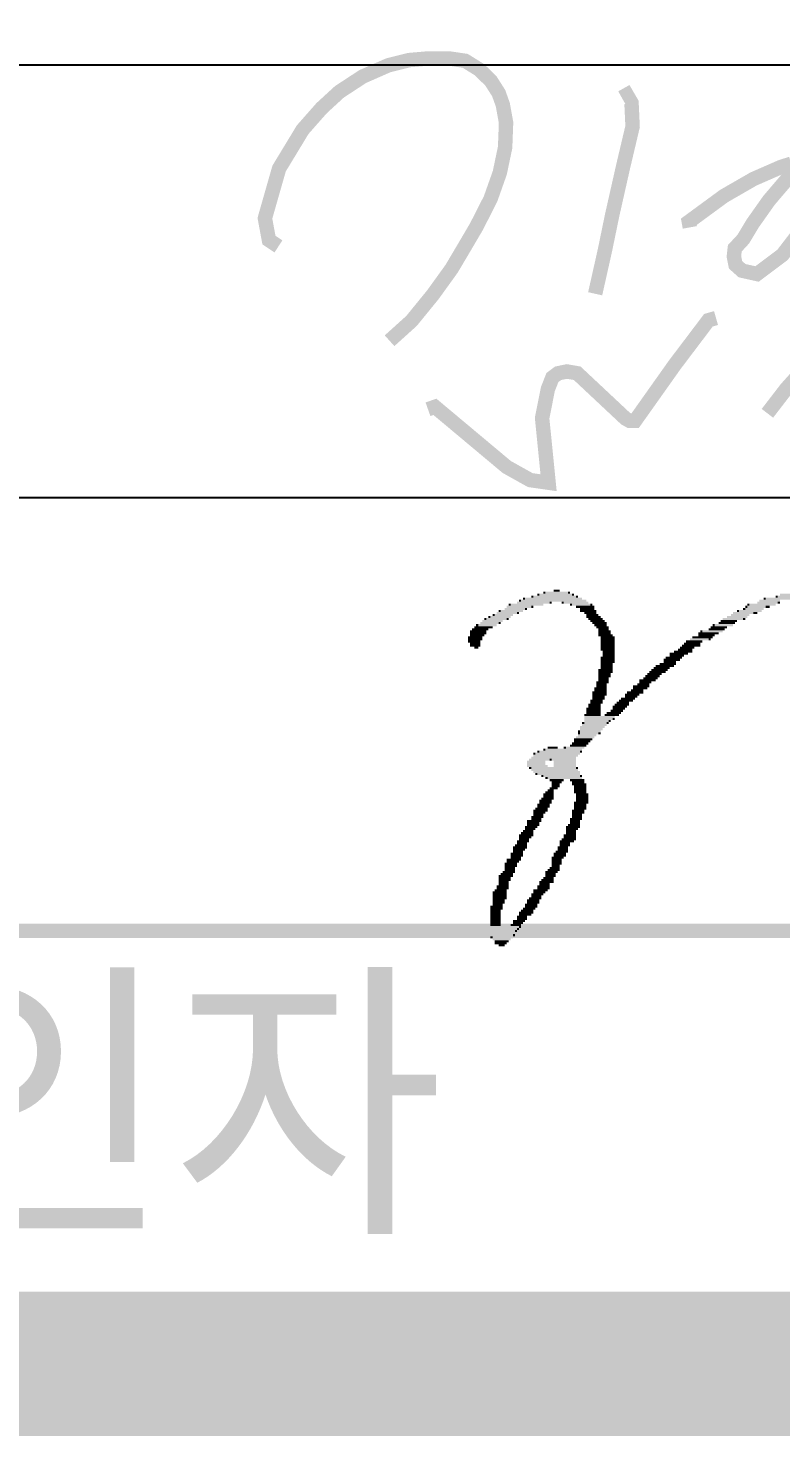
# Model space of a CAD drawing. Header units: millimetres. Extents: x 0 to 841, y 0 to 594.
# Drawn here: x 570.88 to 581.32, y 19 to 38.51 of the extents above; entities that cross this region are included whole.
import ezdxf
from ezdxf.enums import TextEntityAlignment as Align

# ---------------------------------------------------------------- set-up
doc = ezdxf.new("R2010")
doc.units = ezdxf.units.MM
doc.header["$LTSCALE"] = 10
for name, color, linetype in [('CX-BORD', 3, 'Continuous'), ('CX-BORD-LIN1', 4, 'Continuous'), ('CX-BORD-LIN2', 3, 'Continuous'), ('CX-BORD-TEX2', 7, 'Continuous'), ('CX-BORD-TEX3', 6, 'Continuous')]:
    doc.layers.add(name, color=color, linetype=linetype)
doc.styles.add('TB_TEXT', font='Dotum.ttf')
doc.styles.add('TB_WBTXT', font='Dotum.ttf')
doc.styles.add('TB_WMTXT', font='Dotum.ttf')

# ---------------------------------------------------------------- blocks, each defined once
blk = doc.blocks.new('CXBLKA1-KHCA-부산~울산409_K2H')
at = {"layer": 'CX-BORD-LIN1', "const_width": 2}
blk.add_lwpolyline([(821, 20), (25, 20), (25, 574), (821, 574)], close=True, dxfattribs=at)
at = {"layer": 'CX-BORD-LIN1', "const_width": 0.2}
blk.add_lwpolyline([(591, 26), (295, 26)], dxfattribs=at)
at = {"layer": 'CX-BORD-LIN2'}
for points in [[(591, 38), (295, 38)], [(591, 32), (295, 32)]]:
    blk.add_lwpolyline(points, dxfattribs=at)
at = {"layer": 'CX-BORD-LIN1', "style": 'TB_TEXT'}
for tag, p in [('TR_RCON4', (367.303, 47)), ('TR_RCON3', (367.303, 41)), ('TR_RCON2', (367.303, 35)), ('TR_RCON1', (367.303, 29))]:
    blk.add_attdef(tag, text='', height=3.5, dxfattribs=at).set_placement(p, align=Align.MIDDLE_LEFT)
for tag, height, p in [('TR_DGN4', 3.5, (484.118, 47)), ('TR_CHK4', 3.5, (524.118, 47)), ('TR_RDAT4', 3.5, (342.5, 47)), ('TR_APP4', 3.5, (564.118, 47)), ('TR_RNUM4', 3, (310.105, 46.637)), ('TR_RDAT3', 3.5, (342.5, 41)), ('TR_DGN3', 3.5, (484.118, 41)), ('TR_CHK3', 3.5, (524.118, 41)), ('TR_APP3', 3.5, (564.118, 41)), ('TR_RNUM3', 3, (310.105, 40.637)), ('TR_RDAT2', 3.5, (342.5, 35)), ('TR_DGN2', 3.5, (484.118, 35)), ('TR_CHK2', 3.5, (524.118, 35)), ('TR_APP2', 3.5, (564.118, 35)), ('TR_RNUM2', 3, (310.105, 34.637)), ('TR_RDAT1', 3.5, (342.5, 29)), ('TR_DGN1', 3.5, (484.118, 29)), ('TR_CHK1', 3.5, (524.118, 29)), ('TR_APP1', 3.5, (564.118, 29)), ('TR_RNUM1', 3, (310.105, 28.637))]:
    blk.add_attdef(tag, text='', height=height, dxfattribs=at).set_placement(p, align=Align.MIDDLE_CENTER)
at = {"layer": 'CX-BORD-LIN2', "style": 'TB_TEXT'}
blk.add_attdef('TD_VERSION', text='', height=3, rotation=90, dxfattribs=at).set_placement((825.5, 68.015), align=Align.MIDDLE_CENTER)
at = {"layer": 'CX-BORD-TEX2', "style": 'TB_WMTXT'}
for tag, height, p in [('TB_CNAME', 5, (40.345, 551.832)), ('TB_CSCOP', 4, (41.635, 543.832))]:
    blk.add_attdef(tag, text='', height=height, dxfattribs=at).set_placement(p, align=Align.BOTTOM_LEFT)
at = {"layer": 'CX-BORD-TEX2', "style": 'TB_WBTXT'}
for tag, height, p in [('TB_MTITIL', 10, (423, 553.326)), ('TB_STITL', 7, (423, 538.326))]:
    blk.add_attdef(tag, text='', height=height, dxfattribs=at).set_placement(p, align=Align.MIDDLE_CENTER)
at = {"layer": 'CX-BORD-TEX3', "style": 'TB_TEXT'}
blk.add_text('확인자', height=3, dxfattribs=at).set_placement((571, 23.662), align=Align.MIDDLE)
for tag, height, p in [('TD_DCOMP', 4.5, (242.5, 45)), ('TD_CSECT', 4.5, (636, 45)), ('TD_DNAME_TOP', 4.5, (780, 45)), ('TD_DNAME_MAIN', 4.5, (780, 39.007)), ('TD_HSCAL', 4.5, (651.699, 35.235)), ('TD_VSCAL', 4.5, (680.779, 35.235)), ('TD_CCOMP', 4.5, (242.5, 35)), ('TD_DNAME_BOT', 3, (780, 33.654)), ('TD_CNAME', 4.5, (90, 25.752)), ('TD_FIELD', 4.5, (207.5, 25.527)), ('TD_CSTEP', 4.5, (278.244, 25.527)), ('TD_DWGCODE', 4.5, (666, 25.386)), ('TD_DWGNO', 4.5, (780, 25.386))]:
    blk.add_attdef(tag, text='', height=height, dxfattribs=at).set_placement(p, align=Align.MIDDLE_CENTER)
at = {"layer": 'CX-BORD-TEX3', "style": 'TB_TEXT', "width": 0.9}
blk.add_attdef('TD_CDIST', text='', height=4, dxfattribs=at).set_placement((681, 45), align=Align.MIDDLE_CENTER)
blk = doc.blocks.new('CXGLOGO-4공구SIGN')
at = {"layer": 'CX-BORD-LIN1', "const_width": 0.2}
for points in [[(103.352, 9.487), (103.22, 9.574), (103.164, 9.876), (103.361, 10.566), (103.688, 11.105), (103.95, 11.402), (104.197, 11.629), (104.521, 11.841), (104.876, 11.997), (105.164, 12.069), (105.43, 12.092), (105.736, 12.089), (105.942, 12.059), (106.141, 11.935), (106.3, 11.778), (106.407, 11.61), (106.464, 11.45), (106.509, 11.202), (106.496, 10.859), (106.422, 10.507), (106.294, 10.145), (106.099, 9.762), (105.915, 9.449), (105.753, 9.176), (105.494, 8.817), (105.198, 8.454), (104.893, 8.179)], [(108.114, 11.549), (108.184, 11.588), (108.249, 11.476), (108.264, 11.148), (108.133, 10.594), (107.983, 9.93), (107.88, 9.431), (107.745, 8.83)], [(109.058, 9.75), (109.044, 9.828), (109.531, 10.185), (109.941, 10.421), (110.321, 10.587), (110.465, 10.633)], [(110.498, 10.568), (110.406, 10.417), (110.157, 10.126), (109.928, 9.802), (109.8, 9.588), (109.682, 9.461), (109.669, 9.349), (109.692, 9.232), (109.783, 9.15), (109.99, 9.104), (110.343, 9.369), (111.592, 10.991)], [(105.426, 7.229), (105.522, 7.263), (106.519, 6.429), (106.845, 6.247), (107.099, 6.211), (107.009, 7.106), (107.089, 7.509), (107.152, 7.669), (107.231, 7.728), (107.353, 7.753), (107.496, 7.728), (108.164, 7.102), (108.223, 7.069), (108.298, 7.069), (108.849, 7.846), (109.316, 8.463), (109.421, 8.493)], [(110.134, 7.173), (110.398, 7.516), (110.708, 7.859), (110.865, 7.995), (111.059, 8.074), (111.208, 8.115), (111.394, 8.074), (111.452, 7.995), (111.457, 7.42), (111.527, 7.169), (111.651, 7.003), (111.771, 6.937), (111.849, 6.958), (111.94, 7.003), (112.048, 7.082), (112.283, 7.441), (112.378, 7.656), (112.382, 7.961), (112.386, 8.271), (112.514, 8.383)]]:
    blk.add_lwpolyline(points, dxfattribs=at)
blk = doc.blocks.new('CXGLOGO-4공구SIGN1')
at = {"layer": 'CX-BORD-LIN1'}
for points in [[(128.433, 5.643), (128.467, 5.643), (128.433, 5.61), (128.467, 5.61)], [(128.467, 5.643), (128.84, 5.643), (128.467, 5.61), (128.84, 5.61)], [(128.603, 5.677), (128.636, 5.677), (128.603, 5.643), (128.636, 5.643)], [(128.636, 5.677), (128.704, 5.677), (128.636, 5.643), (128.704, 5.643)], [(128.84, 5.643), (128.874, 5.643), (128.84, 5.61), (128.874, 5.61)], [(127.822, 5.406), (128.229, 5.406), (127.822, 5.372), (128.229, 5.372)], [(127.856, 5.44), (127.89, 5.44), (127.856, 5.406), (127.89, 5.406)], [(127.89, 5.44), (128.433, 5.44), (127.89, 5.406), (128.433, 5.406)], [(127.992, 5.474), (128.535, 5.474), (127.992, 5.44), (128.535, 5.44)], [(128.026, 5.508), (128.06, 5.508), (128.026, 5.474), (128.06, 5.474)], [(128.06, 5.508), (129.145, 5.508), (128.06, 5.474), (129.145, 5.474)], [(128.094, 5.542), (128.128, 5.542), (128.094, 5.508), (128.128, 5.508)], [(128.128, 5.542), (129.077, 5.542), (128.128, 5.508), (129.077, 5.508)], [(128.229, 5.576), (128.263, 5.576), (128.229, 5.542), (128.263, 5.542)], [(128.229, 5.406), (128.263, 5.406), (128.229, 5.372), (128.263, 5.372)], [(128.263, 5.576), (128.976, 5.576), (128.263, 5.542), (128.976, 5.542)], [(128.331, 5.61), (128.365, 5.61), (128.331, 5.576), (128.365, 5.576)], [(128.365, 5.61), (128.908, 5.61), (128.365, 5.576), (128.908, 5.576)], [(128.535, 5.474), (128.569, 5.474), (128.535, 5.44), (128.569, 5.44)], [(128.738, 5.474), (128.772, 5.474), (128.738, 5.44), (128.772, 5.44)], [(128.772, 5.474), (129.179, 5.474), (128.772, 5.44), (129.179, 5.44)], [(128.874, 5.44), (128.908, 5.44), (128.874, 5.406), (128.908, 5.406)], [(128.908, 5.61), (128.942, 5.61), (128.908, 5.576), (128.942, 5.576)], [(128.908, 5.44), (129.213, 5.44), (128.908, 5.406), (129.213, 5.406)], [(128.976, 5.576), (129.01, 5.576), (128.976, 5.542), (129.01, 5.542)], [(128.976, 5.406), (129.01, 5.406), (128.976, 5.372), (129.01, 5.372)], [(129.01, 5.406), (129.247, 5.406), (129.01, 5.372), (129.247, 5.372)], [(129.213, 5.44), (129.247, 5.44), (129.213, 5.406), (129.247, 5.406)], [(129.247, 5.406), (129.281, 5.406), (129.247, 5.372), (129.281, 5.372)], [(131.791, 5.406), (131.825, 5.406), (131.791, 5.372), (131.825, 5.372)], [(131.825, 5.44), (131.859, 5.44), (131.825, 5.406), (131.859, 5.406)], [(131.825, 5.406), (132.13, 5.406), (131.825, 5.372), (132.13, 5.372)], [(131.859, 5.44), (132.3, 5.44), (131.859, 5.406), (132.3, 5.406)], [(131.995, 5.474), (132.334, 5.474), (131.995, 5.44), (132.334, 5.44)], [(132.029, 5.508), (132.368, 5.508), (132.029, 5.474), (132.368, 5.474)], [(132.097, 5.542), (132.13, 5.542), (132.097, 5.508), (132.13, 5.508)], [(132.13, 5.542), (132.911, 5.542), (132.13, 5.508), (132.911, 5.508)], [(132.13, 5.406), (132.164, 5.406), (132.13, 5.372), (132.164, 5.372)], [(132.164, 5.406), (132.198, 5.406), (132.164, 5.372), (132.198, 5.372)], [(132.3, 5.576), (132.334, 5.576), (132.3, 5.542), (132.334, 5.542)], [(132.334, 5.576), (132.911, 5.576), (132.334, 5.542), (132.911, 5.542)], [(132.334, 5.474), (132.368, 5.474), (132.334, 5.44), (132.368, 5.44)], [(132.368, 5.61), (132.945, 5.61), (132.368, 5.576), (132.945, 5.576)], [(127.415, 5.169), (127.754, 5.169), (127.415, 5.135), (127.754, 5.135)], [(127.449, 5.202), (127.483, 5.202), (127.449, 5.169), (127.483, 5.169)], [(127.483, 5.202), (127.822, 5.202), (127.483, 5.169), (127.822, 5.169)], [(127.517, 5.236), (127.551, 5.236), (127.517, 5.202), (127.551, 5.202)], [(127.551, 5.236), (127.89, 5.236), (127.551, 5.202), (127.89, 5.202)], [(127.585, 5.27), (127.619, 5.27), (127.585, 5.236), (127.619, 5.236)], [(127.619, 5.27), (127.924, 5.27), (127.619, 5.236), (127.924, 5.236)], [(127.653, 5.304), (127.992, 5.304), (127.653, 5.27), (127.992, 5.27)], [(127.687, 5.338), (127.721, 5.338), (127.687, 5.304), (127.721, 5.304)], [(127.721, 5.338), (128.094, 5.338), (127.721, 5.304), (128.094, 5.304)], [(127.788, 5.372), (128.128, 5.372), (127.788, 5.338), (128.128, 5.338)], [(127.822, 5.202), (127.856, 5.202), (127.822, 5.169), (127.856, 5.169)], [(127.992, 5.304), (128.026, 5.304), (127.992, 5.27), (128.026, 5.27)], [(128.128, 5.372), (128.162, 5.372), (128.128, 5.338), (128.162, 5.338)], [(129.044, 5.372), (129.281, 5.372), (129.044, 5.338), (129.281, 5.338)], [(129.044, 5.338), (129.077, 5.338), (129.044, 5.304), (129.077, 5.304)], [(129.077, 5.338), (129.315, 5.338), (129.077, 5.304), (129.315, 5.304)], [(129.111, 5.304), (129.315, 5.304), (129.111, 5.27), (129.315, 5.27)], [(129.145, 5.27), (129.349, 5.27), (129.145, 5.236), (129.349, 5.236)], [(129.145, 5.236), (129.179, 5.236), (129.145, 5.202), (129.179, 5.202)], [(129.179, 5.236), (129.383, 5.236), (129.179, 5.202), (129.383, 5.202)], [(129.179, 5.202), (129.213, 5.202), (129.179, 5.169), (129.213, 5.169)], [(129.213, 5.202), (129.417, 5.202), (129.213, 5.169), (129.417, 5.169)], [(129.213, 5.169), (129.247, 5.169), (129.213, 5.135), (129.247, 5.135)], [(129.247, 5.169), (129.417, 5.169), (129.247, 5.135), (129.417, 5.135)], [(129.417, 5.169), (129.451, 5.169), (129.417, 5.135), (129.451, 5.135)], [(131.384, 5.169), (131.656, 5.169), (131.384, 5.135), (131.656, 5.135)], [(131.418, 5.202), (131.757, 5.202), (131.418, 5.169), (131.757, 5.169)], [(131.486, 5.236), (131.825, 5.236), (131.486, 5.202), (131.825, 5.202)], [(131.554, 5.27), (131.859, 5.27), (131.554, 5.236), (131.859, 5.236)], [(131.588, 5.304), (131.927, 5.304), (131.588, 5.27), (131.927, 5.27)], [(131.656, 5.338), (131.689, 5.338), (131.656, 5.304), (131.689, 5.304)], [(131.689, 5.338), (132.063, 5.338), (131.689, 5.304), (132.063, 5.304)], [(131.757, 5.372), (131.791, 5.372), (131.757, 5.338), (131.791, 5.338)], [(131.757, 5.202), (131.791, 5.202), (131.757, 5.169), (131.791, 5.169)], [(131.791, 5.372), (132.097, 5.372), (131.791, 5.338), (132.097, 5.338)], [(131.927, 5.304), (131.961, 5.304), (131.927, 5.27), (131.961, 5.27)], [(131.961, 5.304), (131.995, 5.304), (131.961, 5.27), (131.995, 5.27)], [(127.212, 4.999), (127.246, 4.999), (127.212, 4.965), (127.246, 4.965)], [(127.212, 4.965), (127.449, 4.965), (127.212, 4.931), (127.449, 4.931)], [(127.212, 4.931), (127.415, 4.931), (127.212, 4.897), (127.415, 4.897)], [(127.246, 5.033), (127.28, 5.033), (127.246, 4.999), (127.28, 4.999)], [(127.246, 4.999), (127.483, 4.999), (127.246, 4.965), (127.483, 4.965)], [(127.28, 5.067), (127.313, 5.067), (127.28, 5.033), (127.313, 5.033)], [(127.28, 5.033), (127.517, 5.033), (127.28, 4.999), (127.517, 4.999)], [(127.313, 5.101), (127.347, 5.101), (127.313, 5.067), (127.347, 5.067)], [(127.313, 5.067), (127.551, 5.067), (127.313, 5.033), (127.551, 5.033)], [(127.347, 5.101), (127.653, 5.101), (127.347, 5.067), (127.653, 5.067)], [(127.381, 5.135), (127.687, 5.135), (127.381, 5.101), (127.687, 5.101)], [(127.415, 4.931), (127.449, 4.931), (127.415, 4.897), (127.449, 4.897)], [(127.449, 4.965), (127.483, 4.965), (127.449, 4.931), (127.483, 4.931)], [(127.551, 5.067), (127.585, 5.067), (127.551, 5.033), (127.585, 5.033)], [(127.687, 5.135), (127.721, 5.135), (127.687, 5.101), (127.721, 5.101)], [(129.247, 5.135), (129.451, 5.135), (129.247, 5.101), (129.451, 5.101)], [(129.281, 5.101), (129.484, 5.101), (129.281, 5.067), (129.484, 5.067)], [(129.315, 5.067), (129.349, 5.067), (129.315, 5.033), (129.349, 5.033)], [(129.349, 5.067), (129.518, 5.067), (129.349, 5.033), (129.518, 5.033)], [(129.349, 5.033), (129.383, 5.033), (129.349, 4.999), (129.383, 4.999)], [(129.349, 4.999), (129.383, 4.999), (129.349, 4.965), (129.383, 4.965)], [(129.349, 4.965), (129.383, 4.965), (129.349, 4.931), (129.383, 4.931)], [(129.349, 4.931), (129.383, 4.931), (129.349, 4.897), (129.383, 4.897)], [(129.383, 5.033), (129.518, 5.033), (129.383, 4.999), (129.518, 4.999)], [(129.383, 4.999), (129.552, 4.999), (129.383, 4.965), (129.552, 4.965)], [(129.383, 4.965), (129.552, 4.965), (129.383, 4.931), (129.552, 4.931)], [(129.383, 4.931), (129.586, 4.931), (129.383, 4.897), (129.586, 4.897)], [(129.451, 5.135), (129.484, 5.135), (129.451, 5.101), (129.484, 5.101)], [(131.011, 4.965), (131.045, 4.965), (131.011, 4.931), (131.045, 4.931)], [(131.011, 4.931), (131.248, 4.931), (131.011, 4.897), (131.248, 4.897)], [(131.045, 4.999), (131.079, 4.999), (131.045, 4.965), (131.079, 4.965)], [(131.045, 4.965), (131.316, 4.965), (131.045, 4.931), (131.316, 4.931)], [(131.079, 4.999), (131.418, 4.999), (131.079, 4.965), (131.418, 4.965)], [(131.181, 5.033), (131.418, 5.033), (131.181, 4.999), (131.418, 4.999)], [(131.215, 5.067), (131.452, 5.067), (131.215, 5.033), (131.452, 5.033)], [(131.248, 5.101), (131.282, 5.101), (131.248, 5.067), (131.282, 5.067)], [(131.248, 4.931), (131.282, 4.931), (131.248, 4.897), (131.282, 4.897)], [(131.282, 5.101), (131.588, 5.101), (131.282, 5.067), (131.588, 5.067)], [(131.316, 4.965), (131.35, 4.965), (131.316, 4.931), (131.35, 4.931)], [(131.35, 5.135), (131.622, 5.135), (131.35, 5.101), (131.622, 5.101)], [(131.418, 5.033), (131.452, 5.033), (131.418, 4.999), (131.452, 4.999)], [(131.452, 5.067), (131.486, 5.067), (131.452, 5.033), (131.486, 5.033)], [(127.178, 4.897), (127.212, 4.897), (127.178, 4.863), (127.212, 4.863)], [(127.178, 4.863), (127.212, 4.863), (127.178, 4.829), (127.212, 4.829)], [(127.178, 4.829), (127.212, 4.829), (127.178, 4.795), (127.212, 4.795)], [(127.212, 4.897), (127.415, 4.897), (127.212, 4.863), (127.415, 4.863)], [(127.212, 4.863), (127.381, 4.863), (127.212, 4.829), (127.381, 4.829)], [(127.212, 4.829), (127.381, 4.829), (127.212, 4.795), (127.381, 4.795)], [(127.212, 4.795), (127.381, 4.795), (127.212, 4.762), (127.381, 4.762)], [(127.212, 4.762), (127.246, 4.762), (127.212, 4.728), (127.246, 4.728)], [(127.246, 4.762), (127.381, 4.762), (127.246, 4.728), (127.381, 4.728)], [(127.28, 4.728), (127.313, 4.728), (127.28, 4.694), (127.313, 4.694)], [(127.313, 4.728), (127.347, 4.728), (127.313, 4.694), (127.347, 4.694)], [(127.381, 4.863), (127.415, 4.863), (127.381, 4.829), (127.415, 4.829)], [(129.383, 4.897), (129.586, 4.897), (129.383, 4.863), (129.586, 4.863)], [(129.383, 4.863), (129.586, 4.863), (129.383, 4.829), (129.586, 4.829)], [(129.383, 4.829), (129.62, 4.829), (129.383, 4.795), (129.62, 4.795)], [(129.383, 4.795), (129.62, 4.795), (129.383, 4.762), (129.62, 4.762)], [(129.383, 4.762), (129.417, 4.762), (129.383, 4.728), (129.417, 4.728)], [(129.383, 4.728), (129.62, 4.728), (129.383, 4.694), (129.62, 4.694)], [(129.383, 4.694), (129.417, 4.694), (129.383, 4.66), (129.417, 4.66)], [(129.417, 4.762), (129.62, 4.762), (129.417, 4.728), (129.62, 4.728)], [(129.417, 4.694), (129.62, 4.694), (129.417, 4.66), (129.62, 4.66)], [(129.586, 4.897), (129.62, 4.897), (129.586, 4.863), (129.62, 4.863)], [(129.586, 4.863), (129.62, 4.863), (129.586, 4.829), (129.62, 4.829)], [(130.672, 4.694), (130.909, 4.694), (130.672, 4.66), (130.909, 4.66)], [(130.706, 4.728), (130.943, 4.728), (130.706, 4.694), (130.943, 4.694)], [(130.74, 4.762), (131.011, 4.762), (130.74, 4.728), (131.011, 4.728)], [(130.774, 4.795), (130.807, 4.795), (130.774, 4.762), (130.807, 4.762)], [(130.807, 4.829), (130.841, 4.829), (130.807, 4.795), (130.841, 4.795)], [(130.807, 4.795), (131.045, 4.795), (130.807, 4.762), (131.045, 4.762)], [(130.841, 4.829), (131.079, 4.829), (130.841, 4.795), (131.079, 4.795)], [(130.875, 4.863), (131.181, 4.863), (130.875, 4.829), (131.181, 4.829)], [(130.909, 4.897), (130.943, 4.897), (130.909, 4.863), (130.943, 4.863)], [(130.943, 4.897), (131.215, 4.897), (130.943, 4.863), (131.215, 4.863)], [(131.011, 4.762), (131.045, 4.762), (131.011, 4.728), (131.045, 4.728)], [(131.181, 4.863), (131.215, 4.863), (131.181, 4.829), (131.215, 4.829)], [(131.215, 4.897), (131.248, 4.897), (131.215, 4.863), (131.248, 4.863)], [(129.383, 4.558), (129.417, 4.558), (129.383, 4.524), (129.417, 4.524)], [(129.383, 4.524), (129.62, 4.524), (129.383, 4.49), (129.62, 4.49)], [(129.383, 4.49), (129.586, 4.49), (129.383, 4.456), (129.586, 4.456)], [(129.383, 4.456), (129.586, 4.456), (129.383, 4.422), (129.586, 4.422)], [(129.417, 4.66), (129.62, 4.66), (129.417, 4.626), (129.62, 4.626)], [(129.417, 4.626), (129.62, 4.626), (129.417, 4.592), (129.62, 4.592)], [(129.417, 4.592), (129.62, 4.592), (129.417, 4.558), (129.62, 4.558)], [(129.417, 4.558), (129.62, 4.558), (129.417, 4.524), (129.62, 4.524)], [(129.586, 4.49), (129.62, 4.49), (129.586, 4.456), (129.62, 4.456)], [(130.366, 4.456), (130.604, 4.456), (130.366, 4.422), (130.604, 4.422)], [(130.434, 4.524), (130.672, 4.524), (130.434, 4.49), (130.672, 4.49)], [(130.434, 4.49), (130.638, 4.49), (130.434, 4.456), (130.638, 4.456)], [(130.468, 4.558), (130.74, 4.558), (130.468, 4.524), (130.74, 4.524)], [(130.536, 4.626), (130.57, 4.626), (130.536, 4.592), (130.57, 4.592)], [(130.536, 4.592), (130.774, 4.592), (130.536, 4.558), (130.774, 4.558)], [(130.57, 4.626), (130.807, 4.626), (130.57, 4.592), (130.807, 4.592)], [(130.604, 4.66), (130.638, 4.66), (130.604, 4.626), (130.638, 4.626)], [(130.604, 4.456), (130.638, 4.456), (130.604, 4.422), (130.638, 4.422)], [(130.638, 4.66), (130.875, 4.66), (130.638, 4.626), (130.875, 4.626)], [(130.672, 4.524), (130.706, 4.524), (130.672, 4.49), (130.706, 4.49)], [(130.807, 4.626), (130.841, 4.626), (130.807, 4.592), (130.841, 4.592)], [(130.875, 4.66), (130.909, 4.66), (130.875, 4.626), (130.909, 4.626)], [(129.349, 4.354), (129.383, 4.354), (129.349, 4.321), (129.383, 4.321)], [(129.349, 4.321), (129.383, 4.321), (129.349, 4.287), (129.383, 4.287)], [(129.349, 4.287), (129.552, 4.287), (129.349, 4.253), (129.552, 4.253)], [(129.349, 4.253), (129.518, 4.253), (129.349, 4.219), (129.518, 4.219)], [(129.349, 4.219), (129.518, 4.219), (129.349, 4.185), (129.518, 4.185)], [(129.383, 4.422), (129.586, 4.422), (129.383, 4.388), (129.586, 4.388)], [(129.383, 4.388), (129.586, 4.388), (129.383, 4.354), (129.586, 4.354)], [(129.383, 4.354), (129.586, 4.354), (129.383, 4.321), (129.586, 4.321)], [(129.383, 4.321), (129.552, 4.321), (129.383, 4.287), (129.552, 4.287)], [(129.518, 4.253), (129.552, 4.253), (129.518, 4.219), (129.552, 4.219)], [(129.552, 4.321), (129.586, 4.321), (129.552, 4.287), (129.586, 4.287)], [(130.095, 4.219), (130.333, 4.219), (130.095, 4.185), (130.333, 4.185)], [(130.129, 4.253), (130.163, 4.253), (130.129, 4.219), (130.163, 4.219)], [(130.163, 4.287), (130.4, 4.287), (130.163, 4.253), (130.4, 4.253)], [(130.163, 4.253), (130.366, 4.253), (130.163, 4.219), (130.366, 4.219)], [(130.197, 4.321), (130.468, 4.321), (130.197, 4.287), (130.468, 4.287)], [(130.231, 4.354), (130.265, 4.354), (130.231, 4.321), (130.265, 4.321)], [(130.265, 4.388), (130.502, 4.388), (130.265, 4.354), (130.502, 4.354)], [(130.265, 4.354), (130.468, 4.354), (130.265, 4.321), (130.468, 4.321)], [(130.299, 4.422), (130.57, 4.422), (130.299, 4.388), (130.57, 4.388)], [(130.468, 4.354), (130.502, 4.354), (130.468, 4.321), (130.502, 4.321)], [(130.502, 4.388), (130.536, 4.388), (130.502, 4.354), (130.536, 4.354)], [(130.57, 4.422), (130.604, 4.422), (130.57, 4.388), (130.604, 4.388)], [(129.247, 3.981), (129.281, 3.981), (129.247, 3.947), (129.281, 3.947)], [(129.281, 4.049), (129.484, 4.049), (129.281, 4.015), (129.484, 4.015)], [(129.281, 4.015), (129.451, 4.015), (129.281, 3.981), (129.451, 3.981)], [(129.281, 3.981), (129.451, 3.981), (129.281, 3.947), (129.451, 3.947)], [(129.315, 4.151), (129.484, 4.151), (129.315, 4.117), (129.484, 4.117)], [(129.315, 4.117), (129.484, 4.117), (129.315, 4.083), (129.484, 4.083)], [(129.315, 4.083), (129.484, 4.083), (129.315, 4.049), (129.484, 4.049)], [(129.349, 4.185), (129.484, 4.185), (129.349, 4.151), (129.484, 4.151)], [(129.451, 4.015), (129.484, 4.015), (129.451, 3.981), (129.484, 3.981)], [(129.451, 3.981), (129.484, 3.981), (129.451, 3.947), (129.484, 3.947)], [(129.484, 4.185), (129.518, 4.185), (129.484, 4.151), (129.518, 4.151)], [(129.484, 4.151), (129.518, 4.151), (129.484, 4.117), (129.518, 4.117)], [(129.824, 3.981), (130.095, 3.981), (129.824, 3.947), (130.095, 3.947)], [(129.892, 4.015), (130.095, 4.015), (129.892, 3.981), (130.095, 3.981)], [(129.925, 4.083), (129.959, 4.083), (129.925, 4.049), (129.959, 4.049)], [(129.925, 4.049), (130.163, 4.049), (129.925, 4.015), (130.163, 4.015)], [(129.959, 4.083), (130.197, 4.083), (129.959, 4.049), (130.197, 4.049)], [(129.993, 4.117), (130.197, 4.117), (129.993, 4.083), (130.197, 4.083)], [(130.027, 4.185), (130.061, 4.185), (130.027, 4.151), (130.061, 4.151)], [(130.027, 4.151), (130.231, 4.151), (130.027, 4.117), (130.231, 4.117)], [(130.061, 4.185), (130.265, 4.185), (130.061, 4.151), (130.265, 4.151)], [(130.265, 4.185), (130.299, 4.185), (130.265, 4.151), (130.299, 4.151)], [(129.179, 3.778), (129.213, 3.778), (129.179, 3.744), (129.213, 3.744)], [(129.213, 3.846), (129.247, 3.846), (129.213, 3.812), (129.247, 3.812)], [(129.213, 3.812), (129.247, 3.812), (129.213, 3.778), (129.247, 3.778)], [(129.213, 3.778), (129.383, 3.778), (129.213, 3.744), (129.383, 3.744)], [(129.247, 3.947), (129.281, 3.947), (129.247, 3.913), (129.281, 3.913)], [(129.247, 3.913), (129.451, 3.913), (129.247, 3.88), (129.451, 3.88)], [(129.247, 3.88), (129.417, 3.88), (129.247, 3.846), (129.417, 3.846)], [(129.247, 3.846), (129.417, 3.846), (129.247, 3.812), (129.417, 3.812)], [(129.247, 3.812), (129.383, 3.812), (129.247, 3.778), (129.383, 3.778)], [(129.281, 3.947), (129.451, 3.947), (129.281, 3.913), (129.451, 3.913)], [(129.383, 3.812), (129.417, 3.812), (129.383, 3.778), (129.417, 3.778)], [(129.417, 3.88), (129.451, 3.88), (129.417, 3.846), (129.451, 3.846)], [(129.451, 3.947), (129.484, 3.947), (129.451, 3.913), (129.484, 3.913)], [(129.62, 3.778), (129.824, 3.778), (129.62, 3.744), (129.824, 3.744)], [(129.654, 3.812), (129.688, 3.812), (129.654, 3.778), (129.688, 3.778)], [(129.688, 3.846), (129.892, 3.846), (129.688, 3.812), (129.892, 3.812)], [(129.688, 3.812), (129.858, 3.812), (129.688, 3.778), (129.858, 3.778)], [(129.722, 3.88), (129.756, 3.88), (129.722, 3.846), (129.756, 3.846)], [(129.756, 3.88), (129.959, 3.88), (129.756, 3.846), (129.959, 3.846)], [(129.79, 3.947), (129.824, 3.947), (129.79, 3.913), (129.824, 3.913)], [(129.79, 3.913), (129.993, 3.913), (129.79, 3.88), (129.993, 3.88)], [(129.824, 3.947), (129.993, 3.947), (129.824, 3.913), (129.993, 3.913)], [(129.824, 3.778), (129.858, 3.778), (129.824, 3.744), (129.858, 3.744)], [(129.892, 3.846), (129.925, 3.846), (129.892, 3.812), (129.925, 3.812)], [(129.993, 3.947), (130.027, 3.947), (129.993, 3.913), (130.027, 3.913)], [(129.111, 3.608), (129.145, 3.608), (129.111, 3.574), (129.145, 3.574)], [(129.111, 3.574), (129.62, 3.574), (129.111, 3.54), (129.62, 3.54)], [(129.111, 3.54), (129.586, 3.54), (129.111, 3.506), (129.586, 3.506)], [(129.145, 3.71), (129.179, 3.71), (129.145, 3.676), (129.179, 3.676)], [(129.145, 3.676), (129.383, 3.676), (129.145, 3.642), (129.383, 3.642)], [(129.145, 3.642), (129.383, 3.642), (129.145, 3.608), (129.383, 3.608)], [(129.145, 3.608), (129.383, 3.608), (129.145, 3.574), (129.383, 3.574)], [(129.179, 3.744), (129.383, 3.744), (129.179, 3.71), (129.383, 3.71)], [(129.179, 3.71), (129.383, 3.71), (129.179, 3.676), (129.383, 3.676)], [(129.451, 3.608), (129.654, 3.608), (129.451, 3.574), (129.654, 3.574)], [(129.484, 3.642), (129.722, 3.642), (129.484, 3.608), (129.722, 3.608)], [(129.552, 3.676), (129.756, 3.676), (129.552, 3.642), (129.756, 3.642)], [(129.586, 3.744), (129.824, 3.744), (129.586, 3.71), (129.824, 3.71)], [(129.586, 3.71), (129.756, 3.71), (129.586, 3.676), (129.756, 3.676)], [(129.586, 3.54), (129.62, 3.54), (129.586, 3.506), (129.62, 3.506)], [(129.654, 3.608), (129.688, 3.608), (129.654, 3.574), (129.688, 3.574)], [(129.756, 3.71), (129.79, 3.71), (129.756, 3.676), (129.79, 3.676)], [(129.01, 3.337), (129.044, 3.337), (129.01, 3.303), (129.044, 3.303)], [(129.01, 3.303), (129.044, 3.303), (129.01, 3.269), (129.044, 3.269)], [(129.044, 3.405), (129.451, 3.405), (129.044, 3.371), (129.451, 3.371)], [(129.044, 3.371), (129.417, 3.371), (129.044, 3.337), (129.417, 3.337)], [(129.044, 3.337), (129.383, 3.337), (129.044, 3.303), (129.383, 3.303)], [(129.044, 3.303), (129.349, 3.303), (129.044, 3.269), (129.349, 3.269)], [(129.077, 3.472), (129.111, 3.472), (129.077, 3.439), (129.111, 3.439)], [(129.077, 3.439), (129.484, 3.439), (129.077, 3.405), (129.484, 3.405)], [(129.111, 3.506), (129.518, 3.506), (129.111, 3.472), (129.518, 3.472)], [(129.111, 3.472), (129.484, 3.472), (129.111, 3.439), (129.484, 3.439)], [(129.349, 3.303), (129.383, 3.303), (129.349, 3.269), (129.383, 3.269)], [(129.484, 3.472), (129.518, 3.472), (129.484, 3.439), (129.518, 3.439)], [(129.518, 3.506), (129.552, 3.506), (129.518, 3.472), (129.552, 3.472)], [(128.501, 3.065), (128.636, 3.065), (128.501, 3.031), (128.636, 3.031)], [(128.636, 3.065), (128.67, 3.065), (128.636, 3.031), (128.67, 3.031)], [(128.772, 3.065), (128.806, 3.065), (128.772, 3.031), (128.806, 3.031)], [(128.806, 3.065), (129.111, 3.065), (128.806, 3.031), (129.111, 3.031)], [(128.874, 3.099), (129.145, 3.099), (128.874, 3.065), (129.145, 3.065)], [(128.908, 3.133), (129.145, 3.133), (128.908, 3.099), (129.145, 3.099)], [(128.942, 3.201), (128.976, 3.201), (128.942, 3.167), (128.976, 3.167)], [(128.942, 3.167), (129.179, 3.167), (128.942, 3.133), (129.179, 3.133)], [(128.976, 3.235), (129.281, 3.235), (128.976, 3.201), (129.281, 3.201)], [(128.976, 3.201), (129.247, 3.201), (128.976, 3.167), (129.247, 3.167)], [(129.01, 3.269), (129.315, 3.269), (129.01, 3.235), (129.315, 3.235)], [(129.145, 3.133), (129.179, 3.133), (129.145, 3.099), (129.179, 3.099)], [(129.179, 3.167), (129.213, 3.167), (129.179, 3.133), (129.213, 3.133)], [(128.162, 2.828), (128.467, 2.828), (128.162, 2.794), (128.467, 2.794)], [(128.195, 2.862), (128.535, 2.862), (128.195, 2.828), (128.535, 2.828)], [(128.229, 2.896), (128.976, 2.896), (128.229, 2.862), (128.976, 2.862)], [(128.263, 2.964), (128.297, 2.964), (128.263, 2.93), (128.297, 2.93)], [(128.263, 2.93), (129.01, 2.93), (128.263, 2.896), (129.01, 2.896)], [(128.297, 2.964), (129.044, 2.964), (128.297, 2.93), (129.044, 2.93)], [(128.331, 2.998), (128.365, 2.998), (128.331, 2.964), (128.365, 2.964)], [(128.365, 2.998), (129.044, 2.998), (128.365, 2.964), (129.044, 2.964)], [(128.433, 3.031), (128.467, 3.031), (128.433, 2.998), (128.467, 2.998)], [(128.467, 3.031), (129.077, 3.031), (128.467, 2.998), (129.077, 2.998)], [(128.535, 2.862), (128.569, 2.862), (128.535, 2.828), (128.569, 2.828)], [(128.569, 2.862), (128.976, 2.862), (128.569, 2.828), (128.976, 2.828)], [(128.603, 2.828), (128.976, 2.828), (128.603, 2.794), (128.976, 2.794)], [(129.044, 2.998), (129.077, 2.998), (129.044, 2.964), (129.077, 2.964)], [(128.162, 2.794), (128.467, 2.794), (128.162, 2.76), (128.467, 2.76)], [(128.162, 2.76), (128.501, 2.76), (128.162, 2.726), (128.501, 2.726)], [(128.195, 2.726), (128.229, 2.726), (128.195, 2.692), (128.229, 2.692)], [(128.229, 2.726), (128.976, 2.726), (128.229, 2.692), (128.976, 2.692)], [(128.229, 2.692), (129.01, 2.692), (128.229, 2.658), (129.01, 2.658)], [(128.263, 2.658), (129.044, 2.658), (128.263, 2.624), (129.044, 2.624)], [(128.297, 2.624), (128.331, 2.624), (128.297, 2.59), (128.331, 2.59)], [(128.331, 2.624), (129.044, 2.624), (128.331, 2.59), (129.044, 2.59)], [(128.399, 2.59), (128.433, 2.59), (128.399, 2.557), (128.433, 2.557)], [(128.433, 2.59), (129.044, 2.59), (128.433, 2.557), (129.044, 2.557)], [(128.603, 2.794), (128.976, 2.794), (128.603, 2.76), (128.976, 2.76)], [(128.603, 2.76), (128.976, 2.76), (128.603, 2.726), (128.976, 2.726)], [(128.976, 2.726), (129.01, 2.726), (128.976, 2.692), (129.01, 2.692)], [(129.044, 2.59), (129.077, 2.59), (129.044, 2.557), (129.077, 2.557)], [(128.467, 2.557), (128.501, 2.557), (128.467, 2.523), (128.501, 2.523)], [(128.501, 2.557), (129.077, 2.557), (128.501, 2.523), (129.077, 2.523)], [(128.501, 2.353), (128.603, 2.353), (128.501, 2.319), (128.603, 2.319)], [(128.535, 2.523), (128.738, 2.523), (128.535, 2.489), (128.738, 2.489)], [(128.535, 2.387), (128.636, 2.387), (128.535, 2.353), (128.636, 2.353)], [(128.569, 2.489), (128.738, 2.489), (128.569, 2.455), (128.738, 2.455)], [(128.569, 2.455), (128.603, 2.455), (128.569, 2.421), (128.603, 2.421)], [(128.569, 2.421), (128.67, 2.421), (128.569, 2.387), (128.67, 2.387)], [(128.603, 2.455), (128.704, 2.455), (128.603, 2.421), (128.704, 2.421)], [(128.636, 2.387), (128.67, 2.387), (128.636, 2.353), (128.67, 2.353)], [(128.67, 2.421), (128.704, 2.421), (128.67, 2.387), (128.704, 2.387)], [(128.738, 2.523), (128.772, 2.523), (128.738, 2.489), (128.772, 2.489)], [(128.874, 2.523), (129.077, 2.523), (128.874, 2.489), (129.077, 2.489)], [(128.908, 2.489), (129.111, 2.489), (128.908, 2.455), (129.111, 2.455)], [(128.908, 2.455), (128.942, 2.455), (128.908, 2.421), (128.942, 2.421)], [(128.942, 2.455), (129.111, 2.455), (128.942, 2.421), (129.111, 2.421)], [(128.942, 2.421), (129.145, 2.421), (128.942, 2.387), (129.145, 2.387)], [(128.942, 2.387), (129.145, 2.387), (128.942, 2.353), (129.145, 2.353)], [(128.942, 2.353), (129.145, 2.353), (128.942, 2.319), (129.145, 2.319)], [(129.077, 2.523), (129.111, 2.523), (129.077, 2.489), (129.111, 2.489)], [(129.111, 2.455), (129.145, 2.455), (129.111, 2.421), (129.145, 2.421)], [(128.331, 2.116), (128.535, 2.116), (128.331, 2.082), (128.535, 2.082)], [(128.365, 2.183), (128.569, 2.183), (128.365, 2.149), (128.569, 2.149)], [(128.365, 2.149), (128.535, 2.149), (128.365, 2.116), (128.535, 2.116)], [(128.399, 2.217), (128.603, 2.217), (128.399, 2.183), (128.603, 2.183)], [(128.433, 2.285), (128.603, 2.285), (128.433, 2.251), (128.603, 2.251)], [(128.433, 2.251), (128.603, 2.251), (128.433, 2.217), (128.603, 2.217)], [(128.467, 2.319), (128.603, 2.319), (128.467, 2.285), (128.603, 2.285)], [(128.535, 2.149), (128.569, 2.149), (128.535, 2.116), (128.569, 2.116)], [(128.942, 2.319), (128.976, 2.319), (128.942, 2.285), (128.976, 2.285)], [(128.942, 2.149), (128.976, 2.149), (128.942, 2.116), (128.976, 2.116)], [(128.942, 2.116), (129.145, 2.116), (128.942, 2.082), (129.145, 2.082)], [(128.976, 2.319), (129.145, 2.319), (128.976, 2.285), (129.145, 2.285)], [(128.976, 2.285), (129.145, 2.285), (128.976, 2.251), (129.145, 2.251)], [(128.976, 2.251), (129.179, 2.251), (128.976, 2.217), (129.179, 2.217)], [(128.976, 2.217), (129.179, 2.217), (128.976, 2.183), (129.179, 2.183)], [(128.976, 2.183), (129.145, 2.183), (128.976, 2.149), (129.145, 2.149)], [(128.976, 2.149), (129.145, 2.149), (128.976, 2.116), (129.145, 2.116)], [(129.145, 2.285), (129.179, 2.285), (129.145, 2.251), (129.179, 2.251)], [(129.145, 2.183), (129.179, 2.183), (129.145, 2.149), (129.179, 2.149)], [(129.145, 2.149), (129.179, 2.149), (129.145, 2.116), (129.179, 2.116)], [(128.229, 1.912), (128.399, 1.912), (128.229, 1.878), (128.399, 1.878)], [(128.229, 1.878), (128.399, 1.878), (128.229, 1.844), (128.399, 1.844)], [(128.263, 2.014), (128.501, 2.014), (128.263, 1.98), (128.501, 1.98)], [(128.263, 1.98), (128.467, 1.98), (128.263, 1.946), (128.467, 1.946)], [(128.263, 1.946), (128.433, 1.946), (128.263, 1.912), (128.433, 1.912)], [(128.297, 2.048), (128.331, 2.048), (128.297, 2.014), (128.331, 2.014)], [(128.331, 2.082), (128.501, 2.082), (128.331, 2.048), (128.501, 2.048)], [(128.331, 2.048), (128.501, 2.048), (128.331, 2.014), (128.501, 2.014)], [(128.399, 1.912), (128.433, 1.912), (128.399, 1.878), (128.433, 1.878)], [(128.501, 2.082), (128.535, 2.082), (128.501, 2.048), (128.535, 2.048)], [(128.874, 1.878), (129.044, 1.878), (128.874, 1.844), (129.044, 1.844)], [(128.908, 2.014), (129.111, 2.014), (128.908, 1.98), (129.111, 1.98)], [(128.908, 1.98), (129.077, 1.98), (128.908, 1.946), (129.077, 1.946)], [(128.908, 1.946), (129.077, 1.946), (128.908, 1.912), (129.077, 1.912)], [(128.908, 1.912), (129.077, 1.912), (128.908, 1.878), (129.077, 1.878)], [(128.942, 2.082), (129.145, 2.082), (128.942, 2.048), (129.145, 2.048)], [(128.942, 2.048), (129.145, 2.048), (128.942, 2.014), (129.145, 2.014)], [(129.044, 1.878), (129.077, 1.878), (129.044, 1.844), (129.077, 1.844)], [(129.077, 1.98), (129.111, 1.98), (129.077, 1.946), (129.111, 1.946)], [(128.06, 1.641), (128.263, 1.641), (128.06, 1.607), (128.263, 1.607)], [(128.094, 1.675), (128.263, 1.675), (128.094, 1.641), (128.263, 1.641)], [(128.128, 1.742), (128.297, 1.742), (128.128, 1.709), (128.297, 1.709)], [(128.128, 1.709), (128.297, 1.709), (128.128, 1.675), (128.297, 1.675)], [(128.162, 1.844), (128.195, 1.844), (128.162, 1.81), (128.195, 1.81)], [(128.162, 1.81), (128.365, 1.81), (128.162, 1.776), (128.365, 1.776)], [(128.162, 1.776), (128.365, 1.776), (128.162, 1.742), (128.365, 1.742)], [(128.195, 1.844), (128.399, 1.844), (128.195, 1.81), (128.399, 1.81)], [(128.297, 1.742), (128.331, 1.742), (128.297, 1.709), (128.331, 1.709)], [(128.806, 1.742), (128.84, 1.742), (128.806, 1.709), (128.84, 1.709)], [(128.806, 1.709), (129.01, 1.709), (128.806, 1.675), (129.01, 1.675)], [(128.806, 1.675), (128.976, 1.675), (128.806, 1.641), (128.976, 1.641)], [(128.806, 1.641), (128.976, 1.641), (128.806, 1.607), (128.976, 1.607)], [(128.84, 1.776), (129.044, 1.776), (128.84, 1.742), (129.044, 1.742)], [(128.84, 1.742), (129.01, 1.742), (128.84, 1.709), (129.01, 1.709)], [(128.874, 1.844), (129.044, 1.844), (128.874, 1.81), (129.044, 1.81)], [(128.874, 1.81), (129.044, 1.81), (128.874, 1.776), (129.044, 1.776)], [(129.01, 1.742), (129.044, 1.742), (129.01, 1.709), (129.044, 1.709)], [(127.958, 1.437), (127.992, 1.437), (127.958, 1.403), (127.992, 1.403)], [(127.992, 1.505), (128.162, 1.505), (127.992, 1.471), (128.162, 1.471)], [(127.992, 1.471), (128.162, 1.471), (127.992, 1.437), (128.162, 1.437)], [(127.992, 1.437), (128.162, 1.437), (127.992, 1.403), (128.162, 1.403)], [(128.026, 1.607), (128.06, 1.607), (128.026, 1.573), (128.06, 1.573)], [(128.026, 1.573), (128.229, 1.573), (128.026, 1.539), (128.229, 1.539)], [(128.026, 1.539), (128.195, 1.539), (128.026, 1.505), (128.195, 1.505)], [(128.06, 1.607), (128.263, 1.607), (128.06, 1.573), (128.263, 1.573)], [(128.162, 1.505), (128.195, 1.505), (128.162, 1.471), (128.195, 1.471)], [(128.704, 1.505), (128.908, 1.505), (128.704, 1.471), (128.908, 1.471)], [(128.704, 1.471), (128.874, 1.471), (128.704, 1.437), (128.874, 1.437)], [(128.704, 1.437), (128.874, 1.437), (128.704, 1.403), (128.874, 1.403)], [(128.738, 1.539), (128.772, 1.539), (128.738, 1.505), (128.772, 1.505)], [(128.772, 1.607), (128.806, 1.607), (128.772, 1.573), (128.806, 1.573)], [(128.772, 1.573), (128.976, 1.573), (128.772, 1.539), (128.976, 1.539)], [(128.772, 1.539), (128.942, 1.539), (128.772, 1.505), (128.942, 1.505)], [(128.806, 1.607), (128.976, 1.607), (128.806, 1.573), (128.976, 1.573)], [(128.908, 1.505), (128.942, 1.505), (128.908, 1.471), (128.942, 1.471)], [(128.942, 1.539), (128.976, 1.539), (128.942, 1.505), (128.976, 1.505)], [(127.822, 1.2), (127.856, 1.2), (127.822, 1.166), (127.856, 1.166)], [(127.856, 1.2), (128.06, 1.2), (127.856, 1.166), (128.06, 1.166)], [(127.89, 1.301), (127.924, 1.301), (127.89, 1.268), (127.924, 1.268)], [(127.89, 1.268), (128.06, 1.268), (127.89, 1.234), (128.06, 1.234)], [(127.89, 1.234), (128.06, 1.234), (127.89, 1.2), (128.06, 1.2)], [(127.924, 1.403), (127.958, 1.403), (127.924, 1.369), (127.958, 1.369)], [(127.924, 1.369), (128.128, 1.369), (127.924, 1.335), (128.128, 1.335)], [(127.924, 1.335), (128.094, 1.335), (127.924, 1.301), (128.094, 1.301)], [(127.924, 1.301), (128.094, 1.301), (127.924, 1.268), (128.094, 1.268)], [(127.958, 1.403), (128.128, 1.403), (127.958, 1.369), (128.128, 1.369)], [(128.06, 1.268), (128.094, 1.268), (128.06, 1.234), (128.094, 1.234)], [(128.128, 1.403), (128.162, 1.403), (128.128, 1.369), (128.162, 1.369)], [(128.569, 1.234), (128.603, 1.234), (128.569, 1.2), (128.603, 1.2)], [(128.569, 1.2), (128.738, 1.2), (128.569, 1.166), (128.738, 1.166)], [(128.603, 1.301), (128.806, 1.301), (128.603, 1.268), (128.806, 1.268)], [(128.603, 1.268), (128.806, 1.268), (128.603, 1.234), (128.806, 1.234)], [(128.603, 1.234), (128.738, 1.234), (128.603, 1.2), (128.738, 1.2)], [(128.636, 1.335), (128.67, 1.335), (128.636, 1.301), (128.67, 1.301)], [(128.67, 1.403), (128.84, 1.403), (128.67, 1.369), (128.84, 1.369)], [(128.67, 1.369), (128.84, 1.369), (128.67, 1.335), (128.84, 1.335)], [(128.67, 1.335), (128.84, 1.335), (128.67, 1.301), (128.84, 1.301)], [(128.738, 1.234), (128.772, 1.234), (128.738, 1.2), (128.772, 1.2)], [(127.721, 0.962), (127.924, 0.962), (127.721, 0.928), (127.924, 0.928)], [(127.754, 0.996), (127.924, 0.996), (127.754, 0.962), (127.924, 0.962)], [(127.788, 1.132), (127.822, 1.132), (127.788, 1.098), (127.822, 1.098)], [(127.788, 1.098), (127.958, 1.098), (127.788, 1.064), (127.958, 1.064)], [(127.788, 1.064), (127.958, 1.064), (127.788, 1.03), (127.958, 1.03)], [(127.788, 1.03), (127.958, 1.03), (127.788, 0.996), (127.958, 0.996)], [(127.822, 1.166), (128.026, 1.166), (127.822, 1.132), (128.026, 1.132)], [(127.822, 1.132), (127.958, 1.132), (127.822, 1.098), (127.958, 1.098)], [(127.924, 0.996), (127.958, 0.996), (127.924, 0.962), (127.958, 0.962)], [(127.958, 1.132), (127.992, 1.132), (127.958, 1.098), (127.992, 1.098)], [(127.958, 1.098), (127.992, 1.098), (127.958, 1.064), (127.992, 1.064)], [(128.467, 0.996), (128.501, 0.996), (128.467, 0.962), (128.501, 0.962)], [(128.467, 0.962), (128.636, 0.962), (128.467, 0.928), (128.636, 0.928)], [(128.501, 1.03), (128.704, 1.03), (128.501, 0.996), (128.704, 0.996)], [(128.501, 0.996), (128.67, 0.996), (128.501, 0.962), (128.67, 0.962)], [(128.535, 1.064), (128.704, 1.064), (128.535, 1.03), (128.704, 1.03)], [(128.569, 1.166), (128.603, 1.166), (128.569, 1.132), (128.603, 1.132)], [(128.569, 1.132), (128.704, 1.132), (128.569, 1.098), (128.704, 1.098)], [(128.569, 1.098), (128.704, 1.098), (128.569, 1.064), (128.704, 1.064)], [(128.603, 1.166), (128.738, 1.166), (128.603, 1.132), (128.738, 1.132)], [(128.704, 1.132), (128.738, 1.132), (128.704, 1.098), (128.738, 1.098)], [(127.653, 0.759), (127.822, 0.759), (127.653, 0.725), (127.822, 0.725)], [(127.653, 0.725), (127.822, 0.725), (127.653, 0.691), (127.822, 0.691)], [(127.687, 0.928), (127.721, 0.928), (127.687, 0.894), (127.721, 0.894)], [(127.687, 0.894), (127.89, 0.894), (127.687, 0.86), (127.89, 0.86)], [(127.687, 0.86), (127.856, 0.86), (127.687, 0.827), (127.856, 0.827)], [(127.687, 0.827), (127.856, 0.827), (127.687, 0.793), (127.856, 0.793)], [(127.687, 0.793), (127.856, 0.793), (127.687, 0.759), (127.856, 0.759)], [(127.721, 0.928), (127.924, 0.928), (127.721, 0.894), (127.924, 0.894)], [(127.822, 0.759), (127.856, 0.759), (127.822, 0.725), (127.856, 0.725)], [(127.822, 0.725), (127.856, 0.725), (127.822, 0.691), (127.856, 0.691)], [(127.856, 0.86), (127.89, 0.86), (127.856, 0.827), (127.89, 0.827)], [(128.331, 0.759), (128.365, 0.759), (128.331, 0.725), (128.365, 0.725)], [(128.331, 0.725), (128.501, 0.725), (128.331, 0.691), (128.501, 0.691)], [(128.365, 0.827), (128.399, 0.827), (128.365, 0.793), (128.399, 0.793)], [(128.365, 0.793), (128.535, 0.793), (128.365, 0.759), (128.535, 0.759)], [(128.365, 0.759), (128.535, 0.759), (128.365, 0.725), (128.535, 0.725)], [(128.399, 0.86), (128.603, 0.86), (128.399, 0.827), (128.603, 0.827)], [(128.399, 0.827), (128.603, 0.827), (128.399, 0.793), (128.603, 0.793)], [(128.433, 0.894), (128.603, 0.894), (128.433, 0.86), (128.603, 0.86)], [(128.467, 0.928), (128.636, 0.928), (128.467, 0.894), (128.636, 0.894)], [(128.501, 0.725), (128.535, 0.725), (128.501, 0.691), (128.535, 0.691)], [(127.585, 0.657), (127.619, 0.657), (127.585, 0.623), (127.619, 0.623)], [(127.585, 0.623), (127.822, 0.623), (127.585, 0.589), (127.822, 0.589)], [(127.585, 0.589), (127.822, 0.589), (127.585, 0.555), (127.822, 0.555)], [(127.585, 0.555), (127.788, 0.555), (127.585, 0.521), (127.788, 0.521)], [(127.585, 0.521), (127.788, 0.521), (127.585, 0.487), (127.788, 0.487)], [(127.585, 0.487), (127.754, 0.487), (127.585, 0.453), (127.754, 0.453)], [(127.619, 0.691), (127.822, 0.691), (127.619, 0.657), (127.822, 0.657)], [(127.619, 0.657), (127.822, 0.657), (127.619, 0.623), (127.822, 0.623)], [(127.754, 0.487), (127.788, 0.487), (127.754, 0.453), (127.788, 0.453)], [(127.788, 0.555), (127.822, 0.555), (127.788, 0.521), (127.822, 0.521)], [(128.162, 0.521), (128.365, 0.521), (128.162, 0.487), (128.365, 0.487)], [(128.162, 0.487), (128.365, 0.487), (128.162, 0.453), (128.365, 0.453)], [(128.195, 0.555), (128.229, 0.555), (128.195, 0.521), (128.229, 0.521)], [(128.229, 0.623), (128.263, 0.623), (128.229, 0.589), (128.263, 0.589)], [(128.229, 0.589), (128.399, 0.589), (128.229, 0.555), (128.399, 0.555)], [(128.229, 0.555), (128.365, 0.555), (128.229, 0.521), (128.365, 0.521)], [(128.263, 0.691), (128.501, 0.691), (128.263, 0.657), (128.501, 0.657)], [(128.263, 0.657), (128.467, 0.657), (128.263, 0.623), (128.467, 0.623)], [(128.263, 0.623), (128.433, 0.623), (128.263, 0.589), (128.433, 0.589)], [(128.365, 0.555), (128.399, 0.555), (128.365, 0.521), (128.399, 0.521)], [(127.551, 0.419), (127.585, 0.419), (127.551, 0.386), (127.585, 0.386)], [(127.551, 0.386), (127.721, 0.386), (127.551, 0.352), (127.721, 0.352)], [(127.551, 0.352), (127.721, 0.352), (127.551, 0.318), (127.721, 0.318)], [(127.551, 0.318), (127.721, 0.318), (127.551, 0.284), (127.721, 0.284)], [(127.551, 0.284), (127.721, 0.284), (127.551, 0.25), (127.721, 0.25)], [(127.551, 0.25), (127.721, 0.25), (127.551, 0.216), (127.721, 0.216)], [(127.585, 0.453), (127.754, 0.453), (127.585, 0.419), (127.754, 0.419)], [(127.585, 0.419), (127.721, 0.419), (127.585, 0.386), (127.721, 0.386)], [(127.721, 0.419), (127.754, 0.419), (127.721, 0.386), (127.754, 0.386)], [(127.721, 0.386), (127.754, 0.386), (127.721, 0.352), (127.754, 0.352)], [(127.992, 0.25), (128.026, 0.25), (127.992, 0.216), (128.026, 0.216)], [(128.026, 0.318), (128.263, 0.318), (128.026, 0.284), (128.263, 0.284)], [(128.026, 0.284), (128.195, 0.284), (128.026, 0.25), (128.195, 0.25)], [(128.026, 0.25), (128.162, 0.25), (128.026, 0.216), (128.162, 0.216)], [(128.06, 0.352), (128.263, 0.352), (128.06, 0.318), (128.263, 0.318)], [(128.094, 0.386), (128.297, 0.386), (128.094, 0.352), (128.297, 0.352)], [(128.128, 0.453), (128.331, 0.453), (128.128, 0.419), (128.331, 0.419)], [(128.128, 0.419), (128.297, 0.419), (128.128, 0.386), (128.297, 0.386)], [(128.195, 0.284), (128.229, 0.284), (128.195, 0.25), (128.229, 0.25)], [(128.297, 0.419), (128.331, 0.419), (128.297, 0.386), (128.331, 0.386)], [(127.551, 0.216), (127.721, 0.216), (127.551, 0.182), (127.721, 0.182)], [(127.551, 0.182), (127.721, 0.182), (127.551, 0.148), (127.721, 0.148)], [(127.551, 0.148), (127.721, 0.148), (127.551, 0.114), (127.721, 0.114)], [(127.551, 0.114), (127.721, 0.114), (127.551, 0.08), (127.721, 0.08)], [(127.551, 0.08), (128.026, 0.08), (127.551, 0.046), (128.026, 0.046)], [(127.551, 0.046), (127.992, 0.046), (127.551, 0.012), (127.992, 0.012)], [(127.551, 0.012), (127.958, 0.012), (127.551, -0.022), (127.958, -0.022)], [(127.89, 0.114), (127.924, 0.114), (127.89, 0.08), (127.924, 0.08)], [(127.924, 0.182), (128.128, 0.182), (127.924, 0.148), (128.128, 0.148)], [(127.924, 0.148), (128.094, 0.148), (127.924, 0.114), (128.094, 0.114)], [(127.924, 0.114), (128.06, 0.114), (127.924, 0.08), (128.06, 0.08)], [(127.958, 0.012), (127.992, 0.012), (127.958, -0.022), (127.992, -0.022)], [(127.992, 0.216), (128.162, 0.216), (127.992, 0.182), (128.162, 0.182)], [(127.992, 0.046), (128.026, 0.046), (127.992, 0.012), (128.026, 0.012)], [(128.026, 0.08), (128.06, 0.08), (128.026, 0.046), (128.06, 0.046)], [(127.551, -0.022), (127.958, -0.022), (127.551, -0.055), (127.958, -0.055)], [(127.551, -0.055), (127.924, -0.055), (127.551, -0.089), (127.924, -0.089)], [(127.551, -0.089), (127.585, -0.089), (127.551, -0.123), (127.585, -0.123)], [(127.585, -0.089), (127.924, -0.089), (127.585, -0.123), (127.924, -0.123)], [(127.585, -0.123), (127.89, -0.123), (127.585, -0.157), (127.89, -0.157)], [(127.619, -0.157), (127.856, -0.157), (127.619, -0.191), (127.856, -0.191)], [(127.619, -0.191), (127.653, -0.191), (127.619, -0.225), (127.653, -0.225)], [(127.653, -0.191), (127.822, -0.191), (127.653, -0.225), (127.822, -0.225)], [(127.687, -0.225), (127.788, -0.225), (127.687, -0.259), (127.788, -0.259)], [(127.924, -0.055), (127.958, -0.055), (127.924, -0.089), (127.958, -0.089)]]:
    blk.add_solid(points, dxfattribs=at)

msp = doc.modelspace()

# ---------------------------------------------------------------- block references
at = {"layer": 'CX-BORD'}
msp.add_blockref('CXBLKA1-KHCA-부산~울산409_K2H', (0, 0), dxfattribs=at)
at = {"layer": 'CX-BORD-LIN1'}
msp.add_blockref('CXGLOGO-4공구SIGN', (471, 26), dxfattribs=at)
at = {"layer": 'CX-BORD-LIN1', "xscale": 0.8333333333333712, "yscale": 0.8333333333333428, "zscale": 0.8333333333333334}
msp.add_blockref('CXGLOGO-4공구SIGN1', (471, 26), dxfattribs=at)

doc.saveas('drawing.dxf')
